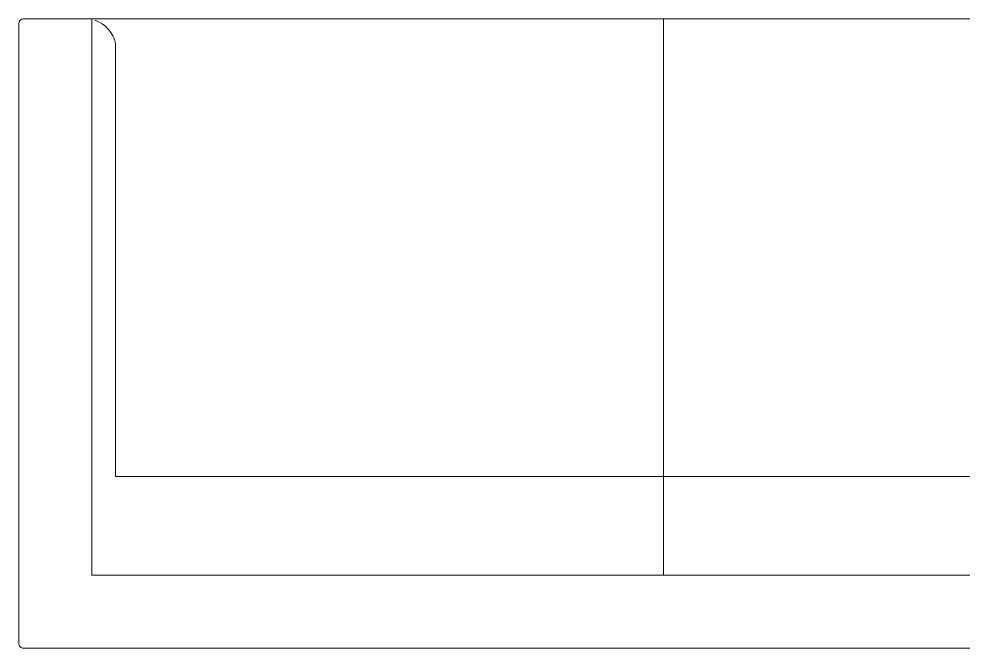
# Model space of a CAD drawing. Header units: inches. Extents: x 11834 to 13024, y -8101 to -6934.
# Drawn here: x 12529.4 to 12581.3, y -7397.9 to -7363.4 of the extents above; entities that cross this region are included whole.
import ezdxf

# ---------------------------------------------------------------- set-up
doc = ezdxf.new("R2010")
doc.units = ezdxf.units.IN
doc.header["$MEASUREMENT"] = 0
doc.layers.add('I-FURN', color=30, linetype='Continuous', lineweight=9)

# ---------------------------------------------------------------- blocks, each defined once
blk = doc.blocks.new('Seating-Lounge_Sofa-Teknion-STLA_Infinito-R2014 - Three Seater-6984783-FIRST FLOOR POWER _ SIGNAL')
at = {"layer": 'I-FURN'}
for p, q in [((-0.277, 17.265), (-50.75, 17.265)), ((-0.159, 17.265), (-0.277, 17.265)), ((50.75, 17.265), (-0.159, 17.265)), ((51, -17.015), (51, 17.015)), ((-47, 13.265), (47, 13.265)), ((15.605, -17.265), (15.605, 13.265)), ((47, 13.265), (47, -17.265)), ((45.688, 7.839), (-45.688, 7.839)), ((45.688, 7.839), (45.688, -15.911)), ((-50.75, -17.265), (50.75, -17.265))]:
    blk.add_line(p, q, dxfattribs=at)
for centre, radius, start, end in [((50.75, 17.015), 0.25, 360, 90), ((47.441, -15.511), 1.798, 192.8391, 250.1546), ((50.75, -17.015), 0.25, 270, 360)]:
    blk.add_arc(centre, radius, start, end, dxfattribs=at)

msp = doc.modelspace()

# ---------------------------------------------------------------- block references
at = {"layer": 'I-FURN', "rotation": 180}
msp.add_blockref('Seating-Lounge_Sofa-Teknion-STLA_Infinito-R2014 - Three Seater-6984783-FIRST FLOOR POWER _ SIGNAL', (12580.432, -7380.617), dxfattribs=at)

doc.saveas('drawing.dxf')
